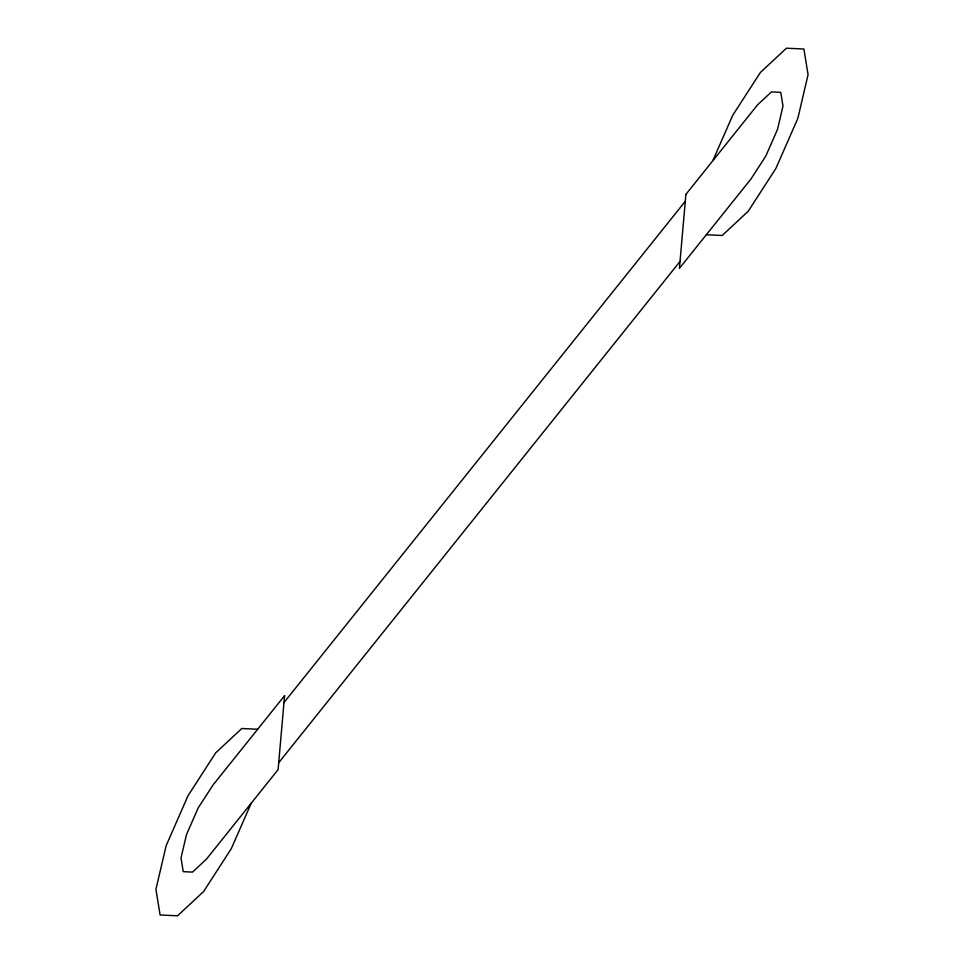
<?xml version="1.0" encoding="UTF-8"?>
<svg xmlns="http://www.w3.org/2000/svg" width="964" height="964" viewBox="0 0 964 964"><rect width="100%" height="100%" fill="white"/><g stroke="black" fill="none" stroke-linecap="round" stroke-linejoin="round"><path stroke-width="1.45" d="M251.194 803.253L231.3 848.669L203.609 891.531L177.545 915.8L160.096 914.981L155.927 889.29L166.17 845.609L188.064 795.649L215.743 752.788L241.807 728.507L257.677 729.254M712.806 160.747L732.7 115.331L760.391 72.469L786.455 48.2L803.904 49.019L808.073 74.71L797.831 118.391L775.936 168.351L748.257 211.212L722.193 235.493L706.323 234.746M283.97 702.575L685.284 201.295M278.717 762.705L680.03 261.425M284.585 695.646L278.102 769.634L206.441 859.153L192.547 872.095L183.232 871.661L181.015 857.96L186.474 834.667L198.15 808.013L212.911 785.154L284.585 695.646M685.898 194.367L679.415 268.353L751.089 178.846L765.85 155.987L777.526 129.333L782.985 106.04L780.768 92.339L771.453 91.905L757.559 104.847L685.898 194.367"/></g></svg>
